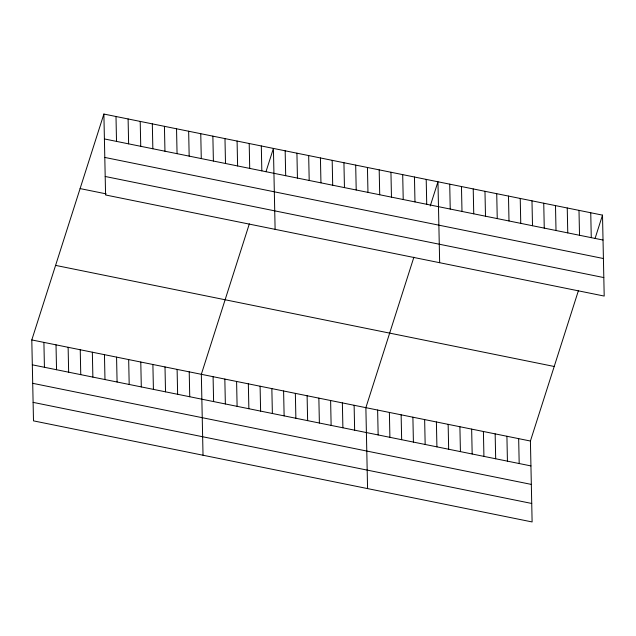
<?xml version="1.0" encoding="UTF-8"?>
<svg xmlns="http://www.w3.org/2000/svg" width="636" height="636" viewBox="0 0 636 636"><rect width="100%" height="100%" fill="white"/><g stroke="black" fill="none" stroke-linecap="round" stroke-linejoin="round"><path stroke-width="0.95" d="M578.442 290.557L530.416 441.026L532.117 521.949L33.493 420.865L31.8 339.934L103.883 114.051L602.507 215.135L604.2 296.066L105.584 194.974L103.883 114.051M249.352 223.832L201.334 374.302L203.027 455.233M265.983 171.712L273.416 148.419L275.11 229.35M413.893 257.19L365.875 407.668L367.568 488.591M430.23 206.008L437.958 181.777L439.659 262.708M595.073 238.436L602.507 215.135M104.407 138.942L603.023 240.034M104.797 157.434L603.413 258.526M105.194 176.482L603.81 277.574M80.096 188.59L106.18 193.877M55.586 265.387L554.21 366.479M31.8 339.934L530.416 441.026M32.325 364.825L530.941 465.918M32.706 383.317L531.33 484.409M33.112 402.373L531.728 503.466M590.749 212.758L591.273 237.649M578.999 210.373L579.523 235.272M567.248 207.988L567.765 232.887M555.49 205.611L556.015 230.502M543.74 203.226L544.257 228.117M531.982 200.841L532.507 225.74M520.232 198.456L520.757 223.355M518.666 438.641L519.191 463.541M508.482 196.079L508.999 220.97M506.916 436.256L507.433 461.156M496.724 193.694L497.249 218.585M495.158 433.879L495.683 458.771M484.974 191.309L485.499 216.208M483.408 431.494L483.924 456.386M473.224 188.924L473.74 213.823M471.65 429.109L472.174 454.009M461.466 186.547L461.99 211.438M459.9 426.724L460.424 451.624M449.716 184.162L450.232 209.061M448.149 424.347L448.666 449.239M436.391 421.962L436.916 446.862M426.207 179.392L426.732 204.291M424.641 419.577L425.166 444.477M414.457 177.015L414.974 201.906M412.891 417.192L413.408 442.092M402.699 174.63L403.224 199.529M401.133 414.815L401.658 439.707M390.949 172.245L391.466 197.144M389.383 412.43L389.9 437.33M379.191 169.868L379.716 194.759M377.625 410.045L378.15 434.945M367.441 167.483L367.966 192.374M355.691 165.098L356.208 189.997M354.125 405.283L354.642 430.175M343.933 162.713L344.458 187.612M342.367 402.898L342.891 427.797M332.183 160.336L332.7 185.227M330.617 400.513L331.133 425.412M320.425 157.951L320.949 182.842M318.859 398.136L319.383 423.027M308.675 155.566L309.199 180.465M307.109 395.751L307.633 420.642M296.925 153.181L297.441 178.08M295.358 393.366L295.875 418.265M285.166 150.804L285.691 175.695M283.6 390.981L284.125 415.88M271.85 388.604L272.375 413.495M261.309 145.962L261.825 170.861M260.1 386.219L260.617 411.118M249.201 143.505L249.717 168.405M248.342 383.834L248.867 408.733M237.085 141.049L237.61 165.948M236.592 381.449L237.109 406.348M224.977 138.6L225.502 163.492M224.834 379.072L225.359 403.963M212.869 136.144L213.394 161.035M213.084 376.687L213.609 401.586M200.761 133.687L201.278 158.587M188.654 131.231L189.17 156.13M189.218 371.845L189.743 396.745M176.538 128.774L177.062 153.674M177.11 369.397L177.635 394.288M164.43 126.326L164.955 151.217M165.002 366.94L165.527 391.832M152.322 123.869L152.847 148.76M152.894 364.484L153.411 389.383M140.214 121.412L140.739 146.312M140.787 362.027L141.303 386.927M128.106 118.956L128.623 143.855M128.671 359.571L129.195 384.47M115.998 116.499L116.515 141.399M116.563 357.122L117.088 382.013M104.455 354.665L104.98 379.557M92.347 352.209L92.872 377.108M80.239 349.752L80.756 374.652M68.132 347.296L68.648 372.195M56.016 344.839L56.54 369.739M43.908 342.391L44.433 367.282"/></g></svg>
